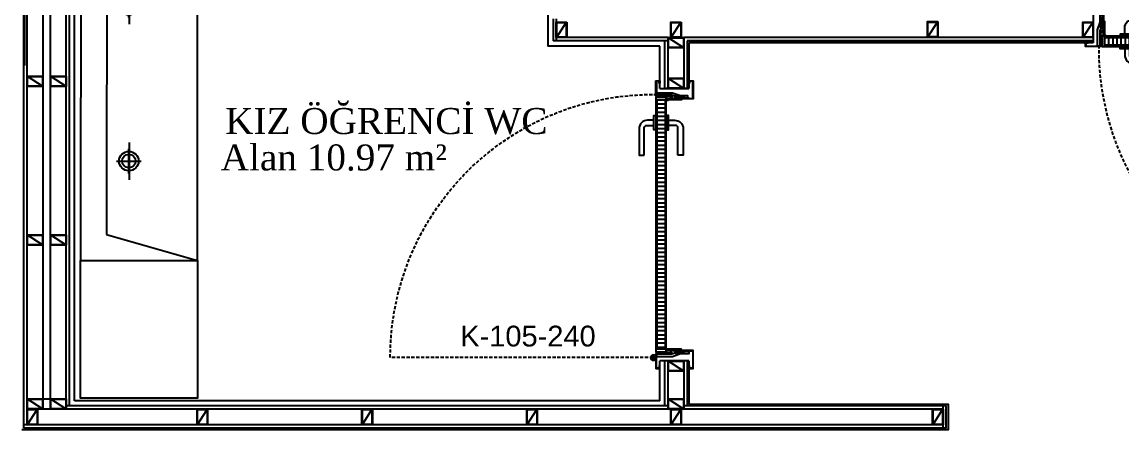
# Model space of a CAD drawing. Header units: millimetres. Extents: x -29311 to -3405, y 28913 to 42880.
# Drawn here: x -9169.1 to -8745.7, y 40776.5 to 40933.6 of the extents above; entities that cross this region are included whole.
import ezdxf
from ezdxf.enums import TextEntityAlignment as Align

# ---------------------------------------------------------------- set-up
doc = ezdxf.new("R2010")
doc.units = ezdxf.units.MM
doc.linetypes.add('AM_DIN_G_W050', pattern=[13.75, 9.75, -1.5, 1, -1.5])
doc.linetypes.add('HIDDEN', pattern=[0.375, 0.25, -0.125])
for name, color, linetype in [('A-DUVAR-ALCIPAN', 9, 'Continuous'), ('A-DUVAR-ALCIPAN-CELIK', 144, 'Continuous'), ('A-KAPI-AHSAP', 245, 'Continuous'), ('A-KAPI-AKSESUAR', 206, 'Continuous'), ('A-KAPI-METAL', 84, 'Continuous'), ('A-KAPI-PROFIL', 206, 'Continuous'), ('A-KAPLAMA-SERAMIK', 31, 'Continuous'), ('A-SIVA-ALCIPAN', 247, 'Continuous'), ('A-TEFRIS-SABIT', 177, 'Continuous'), ('A-YAZI', 136, 'Continuous'), ('level', 10, 'Continuous')]:
    doc.layers.add(name, color=color, linetype=linetype)
doc.styles.get("Standard").update_dxf_attribs({"font": 'arial.ttf'})
doc.styles.add('YAZ', font='times.ttf', dxfattribs={"height": 0.12})
doc.styles.add('YAZ-50', font='times.ttf', dxfattribs={"width": 0.9})

# ---------------------------------------------------------------- blocks, each defined once
blk = doc.blocks.new('LV')
at = {"layer": 'A-TEFRIS-SABIT', "color": 4, "linetype": 'AM_DIN_G_W050', "ltscale": 2}
for p, q in [((82816.3, 16382.68), (82816.3, 16392.21)), ((82816.55, 16380.21), (82816.55, 16394.65)), ((82811.53, 16387.45), (82821.07, 16387.45)), ((82816.55, 16320.21), (82816.55, 16334.65)), ((82816.3, 16322.68), (82816.3, 16332.21)), ((82811.53, 16327.45), (82821.07, 16327.45)), ((82816.55, 16260.21), (82816.55, 16274.65)), ((82816.3, 16262.68), (82816.3, 16272.21)), ((82811.53, 16267.45), (82821.07, 16267.45)), ((82816.55, 16200.21), (82816.55, 16214.65)), ((82816.3, 16202.68), (82816.3, 16212.21)), ((82811.53, 16207.45), (82821.07, 16207.45))]:
    blk.add_line(p, q, dxfattribs=at)
at = {"layer": 'A-TEFRIS-SABIT'}
for points in [[(82797.69, 16169.2), (82842.82, 16169.2), (82842.82, 16420.1), (82797.96, 16420.1)], [(82807.7, 16179.2), (82842.82, 16169.2), (82842.82, 16420.1), (82807.95, 16410.1)]]:
    blk.add_lwpolyline(points, close=True, dxfattribs=at)
for centre, radius in [((82816.3, 16387.45), 3.75), ((82816.3, 16387.45), 2.6), ((82816.3, 16327.45), 3.75), ((82816.3, 16327.45), 2.6), ((82816.3, 16267.45), 3.75), ((82816.3, 16267.45), 2.6), ((82816.3, 16207.45), 3.75), ((82816.3, 16207.45), 2.6)]:
    blk.add_circle(centre, radius, dxfattribs=at)
blk = doc.blocks.new('A$C1989330F')
at = {"layer": 'A-KAPI-AKSESUAR'}
blk.add_lwpolyline([(27.5, 0), (-27.5, 0), (-27.5, -8), (27.5, -8)], close=True, dxfattribs=at)
blk.add_lwpolyline([(-125, -45), (-20, -45, 0.414214), (-10, -35), (-10, -8), (10, -8), (10, -32, -0.414214), (-23, -65), (-125, -65)], format="xyb", close=True, dxfattribs=at)
blk = doc.blocks.new('*U511')
at = {"ltscale": 12}
h = blk.add_hatch(dxfattribs=at)
h.set_pattern_fill('ANSI31', color=8, scale=5, angle=45)
h.set_pattern_definition([(90, (47.96, 20), (-15.875, 3e-15), [])])
h.paths.add_polyline_path([(1004, -130), (44, -130), (44, -160), (1004, -160)])
at = {"color": 8, "linetype": 'HIDDEN', "ltscale": 50}
blk.add_lwpolyline([(12.6, -176.2), (12.6, -1188.5, 0.417281), (1024.9, -165.6)], format="xyb", dxfattribs=at)
at = {"layer": 'A-KAPI-AHSAP'}
for points in [[(44, -165), (34, -165), (34, -148), (34, -148), (34, -125), (44, -125), (44, -165)], [(44, -125), (1004, -125)], [(1004, -165), (1004, -125), (1014, -125), (1014, -165), (1014, -165), (1014, -165), (1004, -165)], [(1004, -165), (44, -165)]]:
    blk.add_lwpolyline(points, dxfattribs=at)
blk.add_lwpolyline([(1004, -130), (44, -130), (44, -160), (1004, -160)], close=True, dxfattribs=at)
at = {"layer": 'A-KAPI-AKSESUAR'}
for radius in [10, 5, 4]:
    blk.add_circle((12, -175), radius, dxfattribs=at)
at = {"layer": 'A-KAPI-METAL'}
for points in [[(-29, -21.2), (39, -21.2, -0.414214), (40, -22.2), (40, -95.9), (38, -95.9), (38, -23.7, 0.414214), (37.5, -23.2), (-27.5, -23.2, 0.414214), (-28, -23.7), (-28, -35.2, 0.414214), (-27.5, -35.7), (-20, -35.7), (-20, -37.7), (-29, -37.7, -0.414214), (-30, -36.7), (-30, -22.2, -0.414214)], [(1077, -21.2), (1009, -21.2, 0.414214), (1008, -22.2), (1008, -95.9), (1010, -95.9), (1010, -23.7, -0.414214), (1010.5, -23.2), (1075.5, -23.2, -0.414214), (1076, -23.7), (1076, -35.2, -0.414214), (1075.5, -35.7), (1068, -35.7), (1068, -37.7), (1077, -37.7, 0.414214), (1078, -36.7), (1078, -22.2, 0.414214)], [(-30, -151, -0.414214), (-29, -150), (-20, -150), (-20, -152), (-27.5, -152, 0.414214), (-28, -152.5), (-28, -162.5, 0.414214), (-27.5, -163), (26.5, -163, 0.414214), (27, -162.5), (27, -105, -0.414214), (28.2, -104), (41, -104, -0.414154), (42, -105), (42, -119.5), (42, -82.6), (42, -68.4), (42, -82.6), (40, -82.6), (40, -68.4, -1), (44, -68.4), (44, -119.8, -0.934642), (40, -119.5), (40, -106.5, 0.414214), (39.5, -106), (29.5, -106, 0.414214), (29, -106.5), (29, -164, -0.414214), (28, -165), (-29, -165, -0.414214), (-30, -164)], [(1078, -151, 0.414214), (1077, -150), (1068, -150), (1068, -152), (1075.5, -152, -0.414214), (1076, -152.5), (1076, -162.5, -0.414214), (1075.5, -163), (1021.5, -163, -0.414214), (1021, -162.5), (1021, -104, 0.414214), (1019.7, -103), (1007, -103, 0.414154), (1006, -104), (1005.9, -119.5), (1006, -82.6), (1006, -68.4), (1006, -82.6), (1008, -82.6), (1008, -68.4, 1), (1004, -68.4), (1004, -119.8, 0.938583), (1007.9, -119.5), (1008, -105.5, -0.414214), (1008.5, -105), (1018.4, -105, -0.414214), (1019, -105.5), (1019, -164, 0.414214), (1020, -165), (1077, -165, 0.414214), (1078, -164)]]:
    blk.add_lwpolyline(points, format="xyb", close=True, dxfattribs=at)
at = {"layer": 'A-KAPI-PROFIL'}
for points in [[(16.5, -100.9), (27.5, -70.4), (27.5, -36.5), (37.5, -36.5), (37.5, -72.2), (25.9, -104.3), (25.9, -163), (16.5, -163)], [(1031.5, -100.9), (1020.5, -70.4), (1020.5, -43.8), (1010.5, -43.8), (1010.5, -72.2), (1022.1, -104.3), (1022.1, -163), (1031.5, -163)]]:
    blk.add_lwpolyline(points, close=True, dxfattribs=at)
for points in [[(36.5, -36.8), (37.5, -36.8), (37.5, -52.5), (29.6, -66.1), (29.6, -89.8), (36.6, -89.8), (36.6, -90.8), (28.6, -90.8), (28.6, -65.8), (36.5, -52.2), (36.5, -36.8)], [(1011.5, -36.8), (1010.5, -36.8), (1010.5, -52.5), (1018.3, -66.1), (1018.3, -89.8), (1011.3, -89.8), (1011.3, -90.8), (1019.3, -90.8), (1019.3, -65.8), (1011.5, -52.2), (1011.5, -36.8)]]:
    blk.add_lwpolyline(points, dxfattribs=at)
at = {"layer": 'A-KAPI-PROFIL', "color": 8}
for points in [[(39.7, -111.2, 0.414214), (37.7, -109.2), (31.3, -109.2, 0.414214), (29.3, -111.2), (29.3, -122, 0.414214), (31.3, -124), (45.3, -124, 0.414214), (46.3, -123), (46.3, -120, 1), (44.3, -120), (44.3, -121.5), (39.7, -121.5)], [(1018.7, -111.2, 0.414214), (1016.7, -109.2), (1010.2, -109.2, 0.414214), (1008.2, -111.2), (1008.2, -121.5), (1003.7, -121.5), (1003.7, -120, 1), (1001.7, -120), (1001.7, -123, 0.414214), (1002.7, -124), (1014, -124), (1016.7, -124, 0.414214), (1018.7, -122)]]:
    blk.add_lwpolyline(points, format="xyb", close=True, dxfattribs=at)
at = {"layer": 'DEFPOINTS', "linetype": 'ByBlock', "ltscale": 12}
for p, q in [((0, -37.7), (0, -150)), ((1048, -37.7), (1048, -125))]:
    blk.add_line(p, q, dxfattribs=at)
at = {"ltscale": 12, "xscale": -1, "rotation": 180}
blk.add_blockref('A$C1989330F', (916, -125), dxfattribs=at)
at = {"ltscale": 12}
blk.add_blockref('A$C1989330F', (916, -165), dxfattribs=at)
blk = doc.blocks.new('40 60')
at = {"layer": 'A-DUVAR-ALCIPAN-CELIK'}
for points in [[(82132.16, 6001.66), (82132.16, 6007.66), (82128.16, 6007.66), (82128.16, 6001.66)], [(82132.01, 6001.81), (82132.01, 6007.51), (82128.31, 6007.51), (82128.31, 6001.81)]]:
    blk.add_lwpolyline(points, close=True, dxfattribs=at)
blk.add_lwpolyline([(82128.31, 6007.51), (82132.01, 6001.81)], dxfattribs=at)

msp = doc.modelspace()

# ---------------------------------------------------------------- linework, layer by layer
at = {"layer": 'A-DUVAR-ALCIPAN'}
for p, q in [((-9168.39, 40777.28), (-9168.39, 41098.15)), ((-9167.14, 40778.53), (-9167.14, 41098.15)), ((-9152.14, 40784.53), (-9152.14, 41098.15)), ((-9150.89, 40785.78), (-9150.89, 41098.15)), ((-8920.14, 40907.97), (-8920.14, 40927.57)), ((-8914.14, 40927.57), (-8914.14, 40907.97)), ((-8921.39, 40907.97), (-8921.39, 40926.32)), ((-8912.89, 40926.32), (-8912.89, 40907.97)), ((-8921.39, 40785.78), (-8921.39, 40803.18)), ((-8920.14, 40784.53), (-8920.14, 40803.18)), ((-8914.14, 40803.18), (-8914.14, 40784.53)), ((-8912.89, 40803.18), (-8912.89, 40785.78)), ((-8910.14, 40784.53), (-9161.14, 40784.53)), ((-8920.14, 40785.78), (-9152.14, 40785.78)), ((-8813.01, 40785.78), (-8914.14, 40785.78)), ((-8910.14, 40785.78), (-8914.14, 40785.78)), ((-8814.26, 40784.53), (-8914.14, 40784.53)), ((-8814.26, 40777.28), (-8814.26, 40785.78)), ((-8813.01, 40777.28), (-8813.01, 40785.78)), ((-8814.26, 40778.53), (-9168.39, 40778.53)), ((-8813.01, 40777.28), (-9168.39, 40777.28))]:
    msp.add_line(p, q, dxfattribs=at)
for points in [[(-8964.51, 40934.82), (-8964.51, 40926.32)], [(-8963.26, 40934.82), (-8963.26, 40926.32)], [(-8920.14, 40927.57), (-8963.26, 40927.57)], [(-8756.44, 40927.57), (-8914.14, 40927.57)], [(-8920.14, 40926.32), (-8964.51, 40926.32)], [(-8756.44, 40926.32), (-8912.89, 40926.32)]]:
    msp.add_lwpolyline(points, dxfattribs=at)
at = {"layer": 'A-DUVAR-ALCIPAN-CELIK'}
msp.add_lwpolyline([(-9161.14, 40788.53), (-9158.14, 40788.53), (-9158.14, 41094.15), (-9161.14, 41094.15)], close=True, dxfattribs=at)
at = {"layer": 'A-KAPLAMA-SERAMIK', "ltscale": 0.1}
for p, q in [((-9148.89, 40787.78), (-9148.89, 41094.15)), ((-8923.39, 40907.97), (-8923.39, 40924.32)), ((-8923.39, 40787.78), (-8923.39, 40803.18)), ((-8923.39, 40787.78), (-9148.89, 40787.78))]:
    msp.add_line(p, q, dxfattribs=at)
for points in [[(-8966.51, 40936.82), (-8966.51, 40924.32)], [(-8923.39, 40924.32), (-8966.51, 40924.32)]]:
    msp.add_lwpolyline(points, dxfattribs=at)
at = {"layer": 'A-SIVA-ALCIPAN'}
for p, q in [((-8912.14, 40925.57), (-8912.14, 40907.97)), ((-8912.14, 40803.18), (-8912.14, 40786.53))]:
    msp.add_line(p, q, dxfattribs=at)
for points in [[(-8756.44, 40936.82), (-8756.44, 40925.57)], [(-8756.44, 40925.57), (-8912.14, 40925.57)], [(-8923.39, 40907.97), (-8912.14, 40907.97)], [(-8912.14, 40803.18), (-8923.39, 40803.18)], [(-8912.14, 40786.53), (-8812.26, 40786.53), (-8812.26, 40776.53), (-9169.14, 40776.53)]]:
    msp.add_lwpolyline(points, dxfattribs=at)
at = {"layer": 'A-TEFRIS-SABIT'}
msp.add_line((-9168.09, 40916.84), (-9168.09, 40957.84), dxfattribs=at)
msp.add_line((-9168.09, 40916.84), (-9168.09, 40957.84), dxfattribs=at)
msp.add_lwpolyline([(-9101.45, 40841.78), (-9101.45, 40788.78), (-9146.65, 40788.78), (-9146.59, 40841.78)], dxfattribs=at)

# ---------------------------------------------------------------- block references
at = {"layer": 'A-DUVAR-ALCIPAN-CELIK', "xscale": -1}
for p, rotation in [((-91091.42, 46935.23), 180), ((-91047.3, 46935.23), 180), ((-90948.44, 46935.38), 180), ((-90888.6, 46935.23), 180), ((-2912.49, 123055.73), 90), ((-15168.8, -41219.39), 270), ((-15159.8, -41219.39), 270), ((-2912.49, 123040.13), 90), ((-15168.8, -41280.51), 270), ((-15159.8, -41280.51), 270), ((-2912.49, 122931.34), 90), ((-15168.8, -41343.63), 270), ((-15159.8, -41343.63), 270), ((-2912.49, 122916.69), 90), ((-91295.3, 46786.18), 180), ((-91229.8, 46786.18), 180), ((-91166.3, 46786.18), 180), ((-91102.8, 46786.18), 180), ((-91047.3, 46786.18), 180), ((-90946.42, 46786.18), 180)]:
    msp.add_blockref('40 60', p, dxfattribs=dict(at, rotation=rotation))
at = {"layer": 'A-KAPI-AHSAP', "xscale": -0.1, "yscale": 0.1, "zscale": 0.1}
msp.add_blockref('*U511', (-8651.63, 40940.59), dxfattribs=at)
at = {"layer": 'A-KAPI-AHSAP', "xscale": -0.1, "yscale": 0.1, "zscale": 0.1, "rotation": 270}
msp.add_blockref('*U511', (-8908.38, 40803.18), dxfattribs=at)
at = {"layer": 'A-TEFRIS-SABIT'}
msp.add_blockref('LV', (-91944.28, 24672.58), dxfattribs=at)

# ---------------------------------------------------------------- texts
at = {"layer": 'A-YAZI'}
for s, style, p in [('KIZ ÖĞRENCİ WC', 'YAZ', (-9028.76, 40890.46)), ('Alan 10.97 m²', 'YAZ-50', (-9048.97, 40876.44))]:
    msp.add_text(s, height=10, dxfattribs=dict(at, style=style)).set_placement(p, align=Align.CENTER)
at = {"layer": 'level', "insert": (-9000.27, 40816.68), "char_height": 8, "width": 13.9869, "attachment_point": 1}
msp.add_mtext('K-105-240', dxfattribs=at)

doc.saveas('drawing.dxf')
